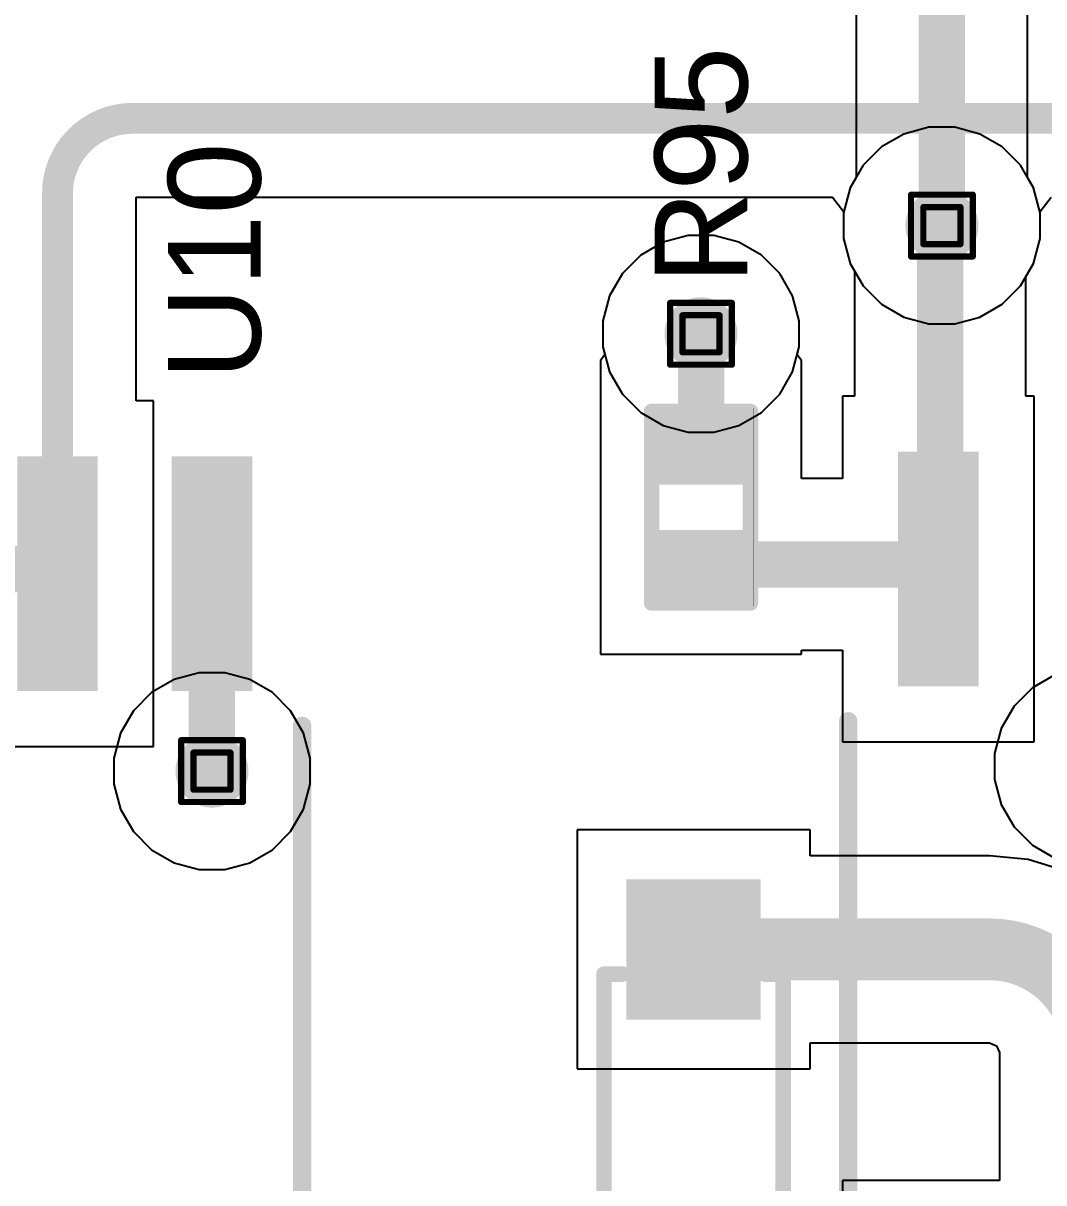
# Model space of a CAD drawing. Header units: inches. Extents: x -5 to 230, y -4 to 159.
# Drawn here: x 17.09 to 25.48, y 10.04 to 19.57 of the extents above; entities that cross this region are included whole.
import ezdxf

# ---------------------------------------------------------------- set-up
doc = ezdxf.new("R2010")
doc.units = ezdxf.units.IN
for name, color, linetype in [('Bottom Layer', 5, 'Continuous'), ('Drill Drawing', 1, 'Continuous'), ('Layer 1', 16, 'Continuous'), ('Layer 2', 76, 'Continuous'), ('Top Layer', 1, 'Continuous'), ('Top Overlay', 2, 'Continuous'), ('Top Paste', 8, 'Continuous'), ('Top Solder', 216, 'Continuous'), ('Via Holes', 16, 'Continuous')]:
    doc.layers.add(name, color=color, linetype=linetype)
doc.styles.add('Arial', font='', dxfattribs={"height": 0.2})
doc.styles.get('Arial').set_extended_font_data('Arial')

# ---------------------------------------------------------------- blocks, each defined once
blk = doc.blocks.new('SOIC_4_175____51')
at = {"layer": 'Top Layer'}
for points in [[(-2.31, 0.915), (-2.31, 0.355), (-4.137, 0.355), (-4.137, 0.915)], [(4.137, 0.915), (4.137, 0.355), (2.31, 0.355), (2.31, 0.915)], [(-2.31, -0.355), (-2.31, -0.915), (-4.137, -0.915), (-4.137, -0.355)], [(4.137, -0.355), (4.137, -0.915), (2.31, -0.915), (2.31, -0.355)]]:
    blk.add_hatch(color=1, dxfattribs=at).paths.add_polyline_path(points)
at = {"layer": 'Top Paste'}
for points in [[(-2.31, 0.915), (-2.31, 0.355), (-4.137, 0.355), (-4.137, 0.915)], [(4.137, 0.915), (4.137, 0.355), (2.31, 0.355), (2.31, 0.915)], [(-2.31, -0.355), (-2.31, -0.915), (-4.137, -0.915), (-4.137, -0.355)], [(4.137, -0.355), (4.137, -0.915), (2.31, -0.915), (2.31, -0.355)]]:
    blk.add_hatch(color=8, dxfattribs=at).paths.add_polyline_path(points)
at = {"layer": 'Top Solder'}
for points in [[(-2.2592, 0.9658), (-2.2592, 0.3042), (-4.1878, 0.3042), (-4.1878, 0.9658)], [(4.1878, 0.9658), (4.1878, 0.3042), (2.2592, 0.3042), (2.2592, 0.9658)], [(-2.2592, -0.3042), (-2.2592, -0.9658), (-4.1878, -0.9658), (-4.1878, -0.3042)], [(4.1878, -0.3042), (4.1878, -0.9658), (2.2592, -0.9658), (2.2592, -0.3042)]]:
    blk.add_hatch(color=216, dxfattribs=at).paths.add_polyline_path(points)
at = {"layer": 'Top Overlay'}
for points, const_width in [([(-1.9714, 1.3762), (1.9714, 1.3762)], 0.1524), ([(-4.4681, 0.7874), (-4.3411, 0.6604)], 0.254), ([(-4.4681, 0.7874), (-4.4681, 0.5334)], 0.254), ([(-4.3411, 0.6604), (-4.4681, 0.5334)], 0.254), ([(-1.9714, -1.3762), (1.9714, -1.3762)], 0.1524)]:
    blk.add_lwpolyline(points, dxfattribs=dict(at, const_width=const_width))
for points, const_width in [([(-2.0095, 1.3762, 1), (-1.9333, 1.3762, 1)], 0.0762), ([(1.9333, 1.3762, 1), (2.0095, 1.3762, 1)], 0.0762), ([(-4.5316, 0.7874, 1), (-4.4046, 0.7874, 1)], 0.127), ([(-4.5316, 0.7874, 1), (-4.4046, 0.7874, 1)], 0.127), ([(-4.4046, 0.6604, 1), (-4.2776, 0.6604, 1)], 0.127), ([(-4.4046, 0.6604, 1), (-4.2776, 0.6604, 1)], 0.127), ([(-4.5316, 0.5334, 1), (-4.4046, 0.5334, 1)], 0.127), ([(-4.5316, 0.5334, 1), (-4.4046, 0.5334, 1)], 0.127), ([(-2.0095, -1.3762, 1), (-1.9333, -1.3762, 1)], 0.0762), ([(1.9333, -1.3762, 1), (2.0095, -1.3762, 1)], 0.0762)]:
    blk.add_lwpolyline(points, format="xyb", close=True, dxfattribs=dict(at, const_width=const_width))
blk = doc.blocks.new('SOIC_4_175____66')
at = {"layer": 'Top Layer'}
for points in [[(-2.31, 0.915), (-2.31, 0.355), (-4.137, 0.355), (-4.137, 0.915)], [(4.137, 0.915), (4.137, 0.355), (2.31, 0.355), (2.31, 0.915)], [(-2.31, -0.355), (-2.31, -0.915), (-4.137, -0.915), (-4.137, -0.355)], [(4.137, -0.355), (4.137, -0.915), (2.31, -0.915), (2.31, -0.355)]]:
    blk.add_hatch(color=1, dxfattribs=at).paths.add_polyline_path(points)
at = {"layer": 'Top Paste'}
for points in [[(-2.31, 0.915), (-2.31, 0.355), (-4.137, 0.355), (-4.137, 0.915)], [(4.137, 0.915), (4.137, 0.355), (2.31, 0.355), (2.31, 0.915)], [(-2.31, -0.355), (-2.31, -0.915), (-4.137, -0.915), (-4.137, -0.355)], [(4.137, -0.355), (4.137, -0.915), (2.31, -0.915), (2.31, -0.355)]]:
    blk.add_hatch(color=8, dxfattribs=at).paths.add_polyline_path(points)
at = {"layer": 'Top Solder'}
for points in [[(-2.2592, 0.9658), (-2.2592, 0.3042), (-4.1878, 0.3042), (-4.1878, 0.9658)], [(4.1878, 0.9658), (4.1878, 0.3042), (2.2592, 0.3042), (2.2592, 0.9658)], [(-2.2592, -0.3042), (-2.2592, -0.9658), (-4.1878, -0.9658), (-4.1878, -0.3042)], [(4.1878, -0.3042), (4.1878, -0.9658), (2.2592, -0.9658), (2.2592, -0.3042)]]:
    blk.add_hatch(color=216, dxfattribs=at).paths.add_polyline_path(points)
at = {"layer": 'Top Overlay'}
for points, const_width in [([(-1.9714, 1.3762), (1.9714, 1.3762)], 0.1524), ([(-4.4681, 0.7874), (-4.4681, 0.5334)], 0.254), ([(-4.4681, 0.7874), (-4.3411, 0.6604)], 0.254), ([(-4.3411, 0.6604), (-4.4681, 0.5334)], 0.254), ([(-1.9714, -1.3762), (1.9714, -1.3762)], 0.1524)]:
    blk.add_lwpolyline(points, dxfattribs=dict(at, const_width=const_width))
for points, const_width in [([(-2.0095, 1.3762, 1), (-1.9333, 1.3762, 1)], 0.0762), ([(1.9333, 1.3762, 1), (2.0095, 1.3762, 1)], 0.0762), ([(-4.5316, 0.7874, 1), (-4.4046, 0.7874, 1)], 0.127), ([(-4.5316, 0.7874, 1), (-4.4046, 0.7874, 1)], 0.127), ([(-4.4046, 0.6604, 1), (-4.2776, 0.6604, 1)], 0.127), ([(-4.4046, 0.6604, 1), (-4.2776, 0.6604, 1)], 0.127), ([(-4.5316, 0.5334, 1), (-4.4046, 0.5334, 1)], 0.127), ([(-4.5316, 0.5334, 1), (-4.4046, 0.5334, 1)], 0.127), ([(-2.0095, -1.3762, 1), (-1.9333, -1.3762, 1)], 0.0762), ([(1.9333, -1.3762, 1), (2.0095, -1.3762, 1)], 0.0762)]:
    blk.add_lwpolyline(points, format="xyb", close=True, dxfattribs=dict(at, const_width=const_width))
blk = doc.blocks.new('R___0402_85')
at = {"layer": 'Top Layer'}
for points in [[(-0.6985, -0.3175), (-0.6985, 0.3175), (-0.2413, 0.3175), (-0.2413, -0.3175)], [(0.2413, -0.3175), (0.2413, 0.3175), (0.6985, 0.3175), (0.6985, -0.3175)]]:
    blk.add_hatch(color=1, dxfattribs=at).paths.add_polyline_path(points)
at = {"layer": 'Top Paste'}
for points in [[(-0.6985, -0.3175), (-0.6985, 0.3175), (-0.2413, 0.3175), (-0.2413, -0.3175)], [(0.2413, -0.3175), (0.2413, 0.3175), (0.6985, 0.3175), (0.6985, -0.3175)]]:
    blk.add_hatch(color=8, dxfattribs=at).paths.add_polyline_path(points)
at = {"layer": 'Top Solder'}
for points in [[(-0.7535, -0.3725), (-0.7535, 0.3725), (-0.1863, 0.3725), (-0.1863, -0.3725)], [(0.1863, -0.3725), (0.1863, 0.3725), (0.7535, 0.3725), (0.7535, -0.3725)]]:
    blk.add_hatch(color=216, dxfattribs=at).paths.add_polyline_path(points)
at = {"layer": 'Top Overlay'}
for points, const_width in [([(-0.7874, 0.4064), (-0.7874, -0.4064)], 0.127), ([(-0.7874, 0.4064), (0.7874, 0.4064)], 0.127), ([(0.7874, 0.4064), (0.7874, -0.4064)], 0.127), ([(-0.7874, -0.4064), (0.7874, -0.4064)], 0.127), ([(-0.8128, -0.4318), (0.8128, -0.4318)], 0.00323)]:
    blk.add_lwpolyline(points, dxfattribs=dict(at, const_width=const_width))
for points, const_width in [([(-0.8191, 0.4064, 1), (-0.7556, 0.4064, 1)], 0.0635), ([(-0.8191, 0.4064, 1), (-0.7556, 0.4064, 1)], 0.0635), ([(0.7556, 0.4064, 1), (0.8191, 0.4064, 1)], 0.0635), ([(0.7556, 0.4064, 1), (0.8191, 0.4064, 1)], 0.0635), ([(-0.8191, -0.4064, 1), (-0.7556, -0.4064, 1)], 0.0635), ([(-0.8191, -0.4064, 1), (-0.7556, -0.4064, 1)], 0.0635), ([(0.7556, -0.4064, 1), (0.8191, -0.4064, 1)], 0.0635), ([(0.7556, -0.4064, 1), (0.8191, -0.4064, 1)], 0.0635), ([(-0.8136, -0.4318, 1), (-0.812, -0.4318, 1)], 0.00161), ([(0.812, -0.4318, 1), (0.8136, -0.4318, 1)], 0.00161)]:
    blk.add_lwpolyline(points, format="xyb", close=True, dxfattribs=dict(at, const_width=const_width))
blk = doc.blocks.new('SOD_123_196')
at = {"layer": 'Top Layer'}
for points in [[(-1.1, 0.45), (-1.1, -0.45), (-2.05, -0.45), (-2.05, 0.45)], [(2.05, 0.45), (2.05, -0.45), (1.1, -0.45), (1.1, 0.45)]]:
    blk.add_hatch(color=1, dxfattribs=at).paths.add_polyline_path(points)
at = {"layer": 'Top Overlay'}
for points in [[(0.9652, 0.508), (2.8194, 0.508), (2.8194, 0.8), (0.9652, 0.8)], [(2.1198, -0.787), (2.8194, -0.787), (2.8194, 0.7878), (2.1198, 0.7878)], [(0.9652, -0.8), (2.8194, -0.8), (2.8194, -0.508), (0.9652, -0.508)]]:
    blk.add_hatch(color=2, dxfattribs=at).paths.add_polyline_path(points)
at = {"layer": 'Top Paste'}
for points in [[(-1.1, 0.45), (-1.1, -0.45), (-2.05, -0.45), (-2.05, 0.45)], [(2.05, 0.45), (2.05, -0.45), (1.1, -0.45), (1.1, 0.45)]]:
    blk.add_hatch(color=8, dxfattribs=at).paths.add_polyline_path(points)
at = {"layer": 'Top Solder'}
for points in [[(-0.9984, 0.5516), (-0.9984, -0.5516), (-2.1516, -0.5516), (-2.1516, 0.5516)], [(2.1516, 0.5516), (2.1516, -0.5516), (0.9984, -0.5516), (0.9984, 0.5516)]]:
    blk.add_hatch(color=216, dxfattribs=at).paths.add_polyline_path(points)
at = {"layer": 'Top Overlay', "const_width": 0.127}
for points in [[(0.9652, 0.7366), (-1.3716, 0.7366)], [(-1.3716, 0.5842), (-1.3716, 0.7366)], [(-1.3716, -0.7366), (-1.3716, -0.5842)], [(0.9652, -0.7366), (-1.3716, -0.7366)]]:
    blk.add_lwpolyline(points, dxfattribs=at)
at = {"layer": 'Top Overlay', "const_width": 0.0635}
for points in [[(-1.4033, 0.7366, 1), (-1.3398, 0.7366, 1)], [(-1.4033, 0.7366, 1), (-1.3398, 0.7366, 1)], [(0.9335, 0.7366, 1), (0.997, 0.7366, 1)], [(-1.4033, 0.5842, 1), (-1.3398, 0.5842, 1)], [(-1.4033, -0.5842, 1), (-1.3398, -0.5842, 1)], [(-1.4033, -0.7366, 1), (-1.3398, -0.7366, 1)], [(-1.4033, -0.7366, 1), (-1.3398, -0.7366, 1)], [(0.9335, -0.7366, 1), (0.997, -0.7366, 1)]]:
    blk.add_lwpolyline(points, format="xyb", close=True, dxfattribs=at)

msp = doc.modelspace()

# ---------------------------------------------------------------- hatches: boundary and pattern name
at = {"layer": 'Bottom Layer'}
h = msp.add_hatch(color=5, dxfattribs=at)
edge = h.paths.add_edge_path()
edge.add_arc((24.638, 17.907), 0.3, 0, 360)
h = msp.add_hatch(color=5, dxfattribs=at)
edge = h.paths.add_edge_path()
edge.add_arc((22.6578, 17.018), 0.3, 0, 360)
h = msp.add_hatch(color=5, dxfattribs=at)
edge = h.paths.add_edge_path()
edge.add_arc((18.6375, 13.4239), 0.3, 0, 360)
at = {"layer": 'Layer 1'}
h = msp.add_hatch(color=16, dxfattribs=at)
edge = h.paths.add_edge_path()
edge.add_arc((24.638, 17.907), 0.3, 0, 360)
h = msp.add_hatch(color=16, dxfattribs=at)
edge = h.paths.add_edge_path()
edge.add_arc((22.6578, 17.018), 0.3, 0, 360)
h = msp.add_hatch(color=16, dxfattribs=at)
edge = h.paths.add_edge_path()
edge.add_arc((18.6375, 13.4239), 0.3, 0, 360)
at = {"layer": 'Layer 2'}
h = msp.add_hatch(color=76, dxfattribs=at)
edge = h.paths.add_edge_path()
edge.add_arc((24.638, 17.907), 0.3, 0, 360)
h = msp.add_hatch(color=76, dxfattribs=at)
edge = h.paths.add_edge_path()
edge.add_arc((22.6578, 17.018), 0.3, 0, 360)
h = msp.add_hatch(color=76, dxfattribs=at)
edge = h.paths.add_edge_path()
edge.add_arc((18.6375, 13.4239), 0.3, 0, 360)
at = {"layer": 'Top Layer'}
h = msp.add_hatch(color=1, dxfattribs=at)
edge = h.paths.add_edge_path()
edge.add_arc((24.638, 17.907), 0.3, 0, 360)
h = msp.add_hatch(color=1, dxfattribs=at)
edge = h.paths.add_edge_path()
edge.add_arc((22.6578, 17.018), 0.3, 0, 360)
h = msp.add_hatch(color=1, dxfattribs=at)
edge = h.paths.add_edge_path()
edge.add_arc((18.6375, 13.4239), 0.3, 0, 360)
at = {"layer": 'Via Holes'}
h = msp.add_hatch(color=7, dxfattribs=at)
edge = h.paths.add_edge_path()
edge.add_arc((24.638, 17.907), 0.15, 0, 360)
h = msp.add_hatch(color=7, dxfattribs=at)
edge = h.paths.add_edge_path()
edge.add_arc((22.6578, 17.018), 0.15, 0, 360)
h = msp.add_hatch(color=7, dxfattribs=at)
edge = h.paths.add_edge_path()
edge.add_arc((18.6375, 13.4239), 0.15, 0, 360)

# ---------------------------------------------------------------- linework, layer by layer
at = {"layer": 'Bottom Layer'}
for p, q in [((23.9335, 21.1689), (23.9335, 18.3027)), ((25.3425, 18.3027), (25.3425, 21.1689)), ((23.9335, 18.3027), (23.8851, 18.2189)), ((25.3909, 18.2189), (25.3425, 18.3027)), ((23.8851, 18.2189), (23.83, 18.0134)), ((25.446, 18.0134), (25.3909, 18.2189)), ((23.83, 18.0134), (23.83, 17.8006)), ((25.446, 17.8006), (25.446, 18.0134)), ((22.5514, 17.826), (22.3459, 17.7709)), ((22.7642, 17.826), (22.5514, 17.826)), ((22.9697, 17.7709), (22.7642, 17.826)), ((22.3459, 17.7709), (22.1617, 17.6646)), ((23.1539, 17.6646), (22.9697, 17.7709)), ((23.83, 17.8006), (23.8851, 17.5951)), ((25.3909, 17.5951), (25.446, 17.8006)), ((22.1617, 17.6646), (22.0112, 17.5141)), ((23.3044, 17.5141), (23.1539, 17.6646)), ((23.8851, 17.5951), (23.9914, 17.4109)), ((25.2846, 17.4109), (25.3909, 17.5951)), ((22.0112, 17.5141), (21.9049, 17.3299)), ((23.4107, 17.3299), (23.3044, 17.5141)), ((23.9914, 17.4109), (24.1419, 17.2604)), ((25.1341, 17.2604), (25.2846, 17.4109)), ((21.9049, 17.3299), (21.8498, 17.1244)), ((23.4658, 17.1244), (23.4107, 17.3299)), ((24.1419, 17.2604), (24.3261, 17.1541)), ((24.9499, 17.1541), (25.1341, 17.2604)), ((21.8498, 17.1244), (21.8498, 16.9116)), ((23.4658, 16.9116), (23.4658, 17.1244)), ((24.3261, 17.1541), (24.5316, 17.099)), ((24.5316, 17.099), (24.7444, 17.099)), ((24.7444, 17.099), (24.9499, 17.1541)), ((21.8498, 16.9116), (21.9049, 16.7061)), ((23.4107, 16.7061), (23.4658, 16.9116)), ((21.9049, 16.7061), (22.0112, 16.5219)), ((23.3044, 16.5219), (23.4107, 16.7061)), ((22.0112, 16.5219), (22.1617, 16.3714)), ((23.1539, 16.3714), (23.3044, 16.5219)), ((22.1617, 16.3714), (22.3459, 16.2651)), ((22.9697, 16.2651), (23.1539, 16.3714)), ((22.3459, 16.2651), (22.5514, 16.21)), ((22.5514, 16.21), (22.7642, 16.21)), ((22.7642, 16.21), (22.9697, 16.2651))]:
    msp.add_line(p, q, dxfattribs=at)
at = {"layer": 'Bottom Layer', "const_width": 0.381}
msp.add_lwpolyline([(24.638, 17.907), (24.638, 21.5646)], dxfattribs=at)
at = {"layer": 'Bottom Layer', "const_width": 0.1905}
msp.add_lwpolyline([(24.5428, 17.907, 1), (24.7333, 17.907, 1)], format="xyb", close=True, dxfattribs=at)
at = {"layer": 'Drill Drawing', "const_width": 0.0508}
for points in [[(24.384, 18.161), (24.892, 18.161)], [(24.384, 17.653), (24.384, 18.161)], [(24.892, 17.653), (24.892, 18.161)], [(24.4856, 18.0594), (24.7904, 18.0594)], [(24.4856, 17.7546), (24.4856, 18.0594)], [(24.7904, 17.7546), (24.7904, 18.0594)], [(24.4856, 17.7546), (24.7904, 17.7546)], [(24.384, 17.653), (24.892, 17.653)], [(22.4038, 17.272), (22.9118, 17.272)], [(22.4038, 16.764), (22.4038, 17.272)], [(22.9118, 16.764), (22.9118, 17.272)], [(22.5054, 17.1704), (22.8102, 17.1704)], [(22.5054, 16.8656), (22.5054, 17.1704)], [(22.8102, 16.8656), (22.8102, 17.1704)], [(22.5054, 16.8656), (22.8102, 16.8656)], [(22.4038, 16.764), (22.9118, 16.764)], [(18.3835, 13.6779), (18.8915, 13.6779)], [(18.3835, 13.1699), (18.3835, 13.6779)], [(18.8915, 13.1699), (18.8915, 13.6779)], [(18.4851, 13.5763), (18.7899, 13.5763)], [(18.4851, 13.2715), (18.4851, 13.5763)], [(18.7899, 13.2715), (18.7899, 13.5763)], [(18.4851, 13.2715), (18.7899, 13.2715)], [(18.3835, 13.1699), (18.8915, 13.1699)]]:
    msp.add_lwpolyline(points, dxfattribs=at)
at = {"layer": 'Drill Drawing', "const_width": 0.0254}
for points in [[(24.3713, 18.161, 1), (24.3967, 18.161, 1)], [(24.3713, 18.161, 1), (24.3967, 18.161, 1)], [(24.8793, 18.161, 1), (24.9047, 18.161, 1)], [(24.8793, 18.161, 1), (24.9047, 18.161, 1)], [(24.4729, 18.0594, 1), (24.4983, 18.0594, 1)], [(24.4729, 18.0594, 1), (24.4983, 18.0594, 1)], [(24.7777, 18.0594, 1), (24.8031, 18.0594, 1)], [(24.7777, 18.0594, 1), (24.8031, 18.0594, 1)], [(24.4729, 17.7546, 1), (24.4983, 17.7546, 1)], [(24.4729, 17.7546, 1), (24.4983, 17.7546, 1)], [(24.7777, 17.7546, 1), (24.8031, 17.7546, 1)], [(24.7777, 17.7546, 1), (24.8031, 17.7546, 1)], [(24.3713, 17.653, 1), (24.3967, 17.653, 1)], [(24.3713, 17.653, 1), (24.3967, 17.653, 1)], [(24.8793, 17.653, 1), (24.9047, 17.653, 1)], [(24.8793, 17.653, 1), (24.9047, 17.653, 1)], [(22.3911, 17.272, 1), (22.4165, 17.272, 1)], [(22.3911, 17.272, 1), (22.4165, 17.272, 1)], [(22.8991, 17.272, 1), (22.9245, 17.272, 1)], [(22.8991, 17.272, 1), (22.9245, 17.272, 1)], [(22.4927, 17.1704, 1), (22.5181, 17.1704, 1)], [(22.4927, 17.1704, 1), (22.5181, 17.1704, 1)], [(22.7975, 17.1704, 1), (22.8229, 17.1704, 1)], [(22.7975, 17.1704, 1), (22.8229, 17.1704, 1)], [(22.4927, 16.8656, 1), (22.5181, 16.8656, 1)], [(22.4927, 16.8656, 1), (22.5181, 16.8656, 1)], [(22.7975, 16.8656, 1), (22.8229, 16.8656, 1)], [(22.7975, 16.8656, 1), (22.8229, 16.8656, 1)], [(22.3911, 16.764, 1), (22.4165, 16.764, 1)], [(22.3911, 16.764, 1), (22.4165, 16.764, 1)], [(22.8991, 16.764, 1), (22.9245, 16.764, 1)], [(22.8991, 16.764, 1), (22.9245, 16.764, 1)], [(18.3708, 13.6779, 1), (18.3962, 13.6779, 1)], [(18.3708, 13.6779, 1), (18.3962, 13.6779, 1)], [(18.8788, 13.6779, 1), (18.9042, 13.6779, 1)], [(18.8788, 13.6779, 1), (18.9042, 13.6779, 1)], [(18.4724, 13.5763, 1), (18.4978, 13.5763, 1)], [(18.4724, 13.5763, 1), (18.4978, 13.5763, 1)], [(18.7772, 13.5763, 1), (18.8026, 13.5763, 1)], [(18.7772, 13.5763, 1), (18.8026, 13.5763, 1)], [(18.4724, 13.2715, 1), (18.4978, 13.2715, 1)], [(18.4724, 13.2715, 1), (18.4978, 13.2715, 1)], [(18.7772, 13.2715, 1), (18.8026, 13.2715, 1)], [(18.7772, 13.2715, 1), (18.8026, 13.2715, 1)], [(18.3708, 13.1699, 1), (18.3962, 13.1699, 1)], [(18.3708, 13.1699, 1), (18.3962, 13.1699, 1)], [(18.8788, 13.1699, 1), (18.9042, 13.1699, 1)], [(18.8788, 13.1699, 1), (18.9042, 13.1699, 1)]]:
    msp.add_lwpolyline(points, format="xyb", close=True, dxfattribs=at)
at = {"layer": 'Layer 1'}
for p, q in [((24.5316, 18.715), (24.3261, 18.6599)), ((24.7444, 18.715), (24.5316, 18.715)), ((24.9499, 18.6599), (24.7444, 18.715)), ((24.3261, 18.6599), (24.1419, 18.5536)), ((25.1341, 18.5536), (24.9499, 18.6599)), ((24.1419, 18.5536), (23.9914, 18.4031)), ((25.2846, 18.4031), (25.1341, 18.5536)), ((23.9914, 18.4031), (23.8851, 18.2189)), ((25.3909, 18.2189), (25.2846, 18.4031)), ((23.8851, 18.2189), (23.83, 18.0134)), ((25.446, 18.0134), (25.3909, 18.2189)), ((23.83, 18.0134), (23.83, 17.8006)), ((25.446, 17.8006), (25.446, 18.0134)), ((22.5514, 17.826), (22.3459, 17.7709)), ((22.7642, 17.826), (22.5514, 17.826)), ((22.9697, 17.7709), (22.7642, 17.826)), ((22.3459, 17.7709), (22.1617, 17.6646)), ((23.1539, 17.6646), (22.9697, 17.7709)), ((23.83, 17.8006), (23.8851, 17.5951)), ((25.3909, 17.5951), (25.446, 17.8006)), ((22.1617, 17.6646), (22.0112, 17.5141)), ((23.3044, 17.5141), (23.1539, 17.6646)), ((23.8851, 17.5951), (23.9914, 17.4109)), ((25.2846, 17.4109), (25.3909, 17.5951)), ((22.0112, 17.5141), (21.9049, 17.3299)), ((23.4107, 17.3299), (23.3044, 17.5141)), ((23.9914, 17.4109), (24.1419, 17.2604)), ((25.1341, 17.2604), (25.2846, 17.4109)), ((21.9049, 17.3299), (21.8498, 17.1244)), ((23.4658, 17.1244), (23.4107, 17.3299)), ((24.1419, 17.2604), (24.3261, 17.1541)), ((24.9499, 17.1541), (25.1341, 17.2604)), ((21.8498, 17.1244), (21.8498, 16.9116)), ((23.4658, 16.9116), (23.4658, 17.1244)), ((24.3261, 17.1541), (24.5316, 17.099)), ((24.5316, 17.099), (24.7444, 17.099)), ((24.7444, 17.099), (24.9499, 17.1541)), ((21.8498, 16.9116), (21.9049, 16.7061)), ((23.4107, 16.7061), (23.4658, 16.9116)), ((21.9049, 16.7061), (22.0112, 16.5219)), ((23.3044, 16.5219), (23.4107, 16.7061)), ((22.0112, 16.5219), (22.1617, 16.3714)), ((23.1539, 16.3714), (23.3044, 16.5219)), ((22.1617, 16.3714), (22.3459, 16.2651)), ((22.9697, 16.2651), (23.1539, 16.3714)), ((22.3459, 16.2651), (22.5514, 16.21)), ((22.5514, 16.21), (22.7642, 16.21)), ((22.7642, 16.21), (22.9697, 16.2651))]:
    msp.add_line(p, q, dxfattribs=at)
at = {"layer": 'Layer 2'}
for p, q in [((24.5316, 18.715), (24.3261, 18.6599)), ((24.7444, 18.715), (24.5316, 18.715)), ((24.9499, 18.6599), (24.7444, 18.715)), ((24.3261, 18.6599), (24.1419, 18.5536)), ((25.1341, 18.5536), (24.9499, 18.6599)), ((24.1419, 18.5536), (23.9914, 18.4031)), ((25.2846, 18.4031), (25.1341, 18.5536)), ((23.9914, 18.4031), (23.8851, 18.2189)), ((25.3909, 18.2189), (25.2846, 18.4031)), ((23.8851, 18.2189), (23.83, 18.0134)), ((25.446, 18.0134), (25.3909, 18.2189)), ((23.83, 18.0134), (23.83, 17.8006)), ((25.446, 17.8006), (25.446, 18.0134)), ((23.83, 17.8006), (23.8851, 17.5951)), ((25.3909, 17.5951), (25.446, 17.8006)), ((23.8851, 17.5951), (23.9914, 17.4109)), ((25.2846, 17.4109), (25.3909, 17.5951)), ((23.9914, 17.4109), (24.1419, 17.2604)), ((25.1341, 17.2604), (25.2846, 17.4109)), ((24.1419, 17.2604), (24.3261, 17.1541)), ((24.9499, 17.1541), (25.1341, 17.2604)), ((24.3261, 17.1541), (24.5316, 17.099)), ((24.5316, 17.099), (24.7444, 17.099)), ((24.7444, 17.099), (24.9499, 17.1541)), ((18.5312, 14.2319), (18.3257, 14.1768)), ((18.7439, 14.2319), (18.5312, 14.2319)), ((18.9494, 14.1768), (18.7439, 14.2319)), ((25.5672, 14.2149), (25.383, 14.1086)), ((18.3257, 14.1768), (18.1414, 14.0705)), ((19.1337, 14.0705), (18.9494, 14.1768)), ((25.383, 14.1086), (25.2325, 13.9581)), ((18.1414, 14.0705), (17.991, 13.92)), ((19.2841, 13.92), (19.1337, 14.0705)), ((17.991, 13.92), (17.8846, 13.7358)), ((19.3905, 13.7358), (19.2841, 13.92)), ((25.2325, 13.9581), (25.1262, 13.7739)), ((17.8846, 13.7358), (17.8295, 13.5303)), ((19.4455, 13.5303), (19.3905, 13.7358)), ((25.1262, 13.7739), (25.0711, 13.5684)), ((25.0711, 13.5684), (25.0711, 13.3556)), ((17.8295, 13.5303), (17.8295, 13.3175)), ((19.4455, 13.3175), (19.4455, 13.5303)), ((25.0711, 13.3556), (25.1262, 13.1501)), ((17.8295, 13.3175), (17.8846, 13.112)), ((19.3905, 13.112), (19.4455, 13.3175)), ((17.8846, 13.112), (17.991, 12.9278)), ((19.2841, 12.9278), (19.3905, 13.112)), ((25.1262, 13.1501), (25.2325, 12.9659)), ((25.2325, 12.9659), (25.383, 12.8154)), ((17.991, 12.9278), (18.1414, 12.7773)), ((19.1337, 12.7773), (19.2841, 12.9278)), ((18.1414, 12.7773), (18.3257, 12.671)), ((18.9494, 12.671), (19.1337, 12.7773)), ((25.383, 12.8154), (25.5672, 12.7091)), ((18.3257, 12.671), (18.5312, 12.6159)), ((18.5312, 12.6159), (18.7439, 12.6159)), ((18.7439, 12.6159), (18.9494, 12.671))]:
    msp.add_line(p, q, dxfattribs=at)
at = {"layer": 'Top Layer'}
for p, q in [((18.015, 16.4683), (18.015, 18.1414)), ((18.015, 18.1414), (23.7391, 18.1414)), ((23.7391, 18.1414), (23.8319, 18.0205)), ((25.4441, 18.0205), (25.5369, 18.1414)), ((23.8319, 18.0205), (23.83, 18.0134)), ((23.83, 18.0134), (23.83, 17.8006)), ((25.446, 18.0134), (25.4441, 18.0205)), ((25.446, 17.8006), (25.446, 18.0134)), ((22.5514, 17.826), (22.3459, 17.7709)), ((22.7642, 17.826), (22.5514, 17.826)), ((22.9697, 17.7709), (22.7642, 17.826)), ((22.3459, 17.7709), (22.1617, 17.6646)), ((23.1539, 17.6646), (22.9697, 17.7709)), ((23.83, 17.8006), (23.8851, 17.5951)), ((25.3909, 17.5951), (25.446, 17.8006)), ((22.1617, 17.6646), (22.0112, 17.5141)), ((23.3044, 17.5141), (23.1539, 17.6646)), ((23.8851, 17.5951), (23.919, 17.5363)), ((23.919, 17.5363), (23.919, 16.5064)), ((25.3281, 17.4863), (25.3909, 17.5951)), ((22.0112, 17.5141), (21.9049, 17.3299)), ((23.4107, 17.3299), (23.3044, 17.5141)), ((25.3281, 16.5064), (25.3281, 17.4863)), ((21.9049, 17.3299), (21.8498, 17.1244)), ((23.4658, 17.1244), (23.4107, 17.3299)), ((21.8498, 17.1244), (21.8498, 16.9116)), ((23.4658, 16.9116), (23.4658, 17.1244)), ((21.8498, 16.9116), (21.8675, 16.8454)), ((23.448, 16.8454), (23.4658, 16.9116)), ((21.8675, 16.8454), (21.8323, 16.7994)), ((21.8323, 16.7994), (21.8323, 16.7994)), ((21.8323, 16.7994), (21.8323, 15.3262)), ((23.4833, 16.7994), (23.448, 16.8454)), ((23.4833, 15.8276), (23.4833, 16.7994)), ((23.4833, 16.7994), (23.4833, 16.7994)), ((23.919, 16.5064), (23.8211, 16.5064)), ((23.8211, 16.5064), (23.8211, 15.8276)), ((25.3971, 16.5064), (25.3281, 16.5064)), ((25.3971, 13.6634), (25.3971, 16.5064)), ((18.1555, 16.4683), (18.015, 16.4683)), ((18.1555, 13.6253), (18.1555, 16.4683)), ((23.8211, 15.8276), (23.4833, 15.8276)), ((21.8323, 15.3262), (21.8323, 14.3864)), ((23.4833, 14.3864), (23.4833, 14.4185)), ((23.4833, 14.4185), (23.8211, 14.4185)), ((23.8211, 14.4185), (23.8211, 13.6634)), ((21.8323, 14.3864), (23.4833, 14.3864)), ((23.8211, 13.6634), (25.3971, 13.6634)), ((16.5795, 13.6253), (18.1555, 13.6253)), ((23.5544, 12.942), (21.6384, 12.942)), ((21.6384, 12.942), (21.6384, 10.976)), ((23.5544, 12.7276), (23.5544, 12.942)), ((25.0305, 12.7276), (23.5544, 12.7276)), ((25.3462, 12.6977), (25.0305, 12.7288)), ((25.0305, 12.7288), (25.0305, 12.7276)), ((25.6498, 12.6056), (25.3462, 12.6977)), ((23.5544, 10.976), (23.5544, 11.1905)), ((23.5544, 11.1905), (25.0305, 11.1905)), ((25.0305, 11.1905), (25.0305, 11.1904)), ((25.0305, 11.1904), (25.0871, 11.167)), ((25.0871, 11.167), (25.1105, 11.1104)), ((25.1105, 11.1104), (25.1105, 11.1104)), ((25.1105, 11.1104), (25.1105, 10.0595)), ((21.6384, 10.976), (23.5544, 10.976)), ((25.1105, 10.0595), (23.8211, 10.0595)), ((23.8211, 10.0595), (23.8211, 7.3677))]:
    msp.add_line(p, q, dxfattribs=at)
for points, const_width in [([(17.3675, 18.1722, -0.414214), (17.9842, 18.7889)], 0.254), ([(25.0305, 11.959, -0.414214), (25.8791, 11.1104)], 0.508)]:
    msp.add_lwpolyline(points, format="xyb", dxfattribs=dict(at, const_width=const_width))
for points, const_width in [([(17.9842, 18.7889), (34.1337, 18.7889)], 0.254), ([(17.3675, 15.0468), (17.3675, 18.1722)], 0.254), ([(24.6236, 17.8926), (24.638, 17.907)], 0.381), ([(24.6236, 15.0994), (24.6236, 17.8926)], 0.381), ([(22.6578, 16.0628), (22.6578, 17.018)], 0.381), ([(22.6578, 16.0247), (22.6578, 16.0628)], 0.381), ([(15.4162, 15.0849), (17.3294, 15.0849)], 0.381), ([(22.6578, 15.123), (24.571, 15.123)], 0.381), ([(24.6091, 15.0849), (24.6236, 15.0994)], 0.381), ([(18.6375, 13.4239), (18.6375, 15.0468)], 0.381), ([(22.6578, 11.959), (25.0305, 11.959)], 0.508)]:
    msp.add_lwpolyline(points, dxfattribs=dict(at, const_width=const_width))
for points, const_width in [([(17.9207, 18.7889, 1), (18.0477, 18.7889, 1)], 0.127), ([(17.9207, 18.7889, 1), (18.0477, 18.7889, 1)], 0.127), ([(17.304, 18.1722, 1), (17.431, 18.1722, 1)], 0.127), ([(17.304, 18.1722, 1), (17.431, 18.1722, 1)], 0.127), ([(24.5283, 17.8926, 1), (24.7188, 17.8926, 1)], 0.1905), ([(24.5283, 17.8926, 1), (24.7188, 17.8926, 1)], 0.1905), ([(24.5428, 17.907, 1), (24.7333, 17.907, 1)], 0.1905), ([(22.5625, 17.018, 1), (22.753, 17.018, 1)], 0.1905), ([(22.5625, 16.0628, 1), (22.753, 16.0628, 1)], 0.1905), ([(22.5625, 16.0628, 1), (22.753, 16.0628, 1)], 0.1905), ([(22.5625, 16.0247, 1), (22.753, 16.0247, 1)], 0.1905), ([(17.2342, 15.0849, 1), (17.4247, 15.0849, 1)], 0.1905), ([(22.5625, 15.123, 1), (22.753, 15.123, 1)], 0.1905), ([(24.4758, 15.123, 1), (24.6663, 15.123, 1)], 0.1905), ([(24.5139, 15.0849, 1), (24.7044, 15.0849, 1)], 0.1905), ([(24.5283, 15.0994, 1), (24.7188, 15.0994, 1)], 0.1905), ([(24.5283, 15.0994, 1), (24.7188, 15.0994, 1)], 0.1905), ([(17.304, 15.0468, 1), (17.431, 15.0468, 1)], 0.127), ([(18.5423, 15.0468, 1), (18.7328, 15.0468, 1)], 0.1905), ([(18.5423, 13.4239, 1), (18.7328, 13.4239, 1)], 0.1905), ([(22.5308, 11.959, 1), (22.7848, 11.959, 1)], 0.254), ([(24.9035, 11.959, 1), (25.1575, 11.959, 1)], 0.254), ([(24.9035, 11.959, 1), (25.1575, 11.959, 1)], 0.254)]:
    msp.add_lwpolyline(points, format="xyb", close=True, dxfattribs=dict(at, const_width=const_width))

# ---------------------------------------------------------------- block references
for name, p, rotation in [('R___0402_85', (22.6578, 15.5929), 90), ('SOIC_4_175____66', (18.0025, 11.8233), 90), ('SOIC_4_175____51', (25.2441, 11.8614), 90), ('SOD_123_196', (22.5964, 10.384), 270)]:
    msp.add_blockref(name, p, dxfattribs=dict(rotation=rotation))

# ---------------------------------------------------------------- texts
at = {"layer": 'Top Overlay', "style": 'Arial'}
for s, p in [('R95', (23.0387, 17.4255)), ('U10', (19.0374, 16.6377))]:
    msp.add_text(s, height=0.762, rotation=90, dxfattribs=at).set_placement(p)

doc.saveas('drawing.dxf')
